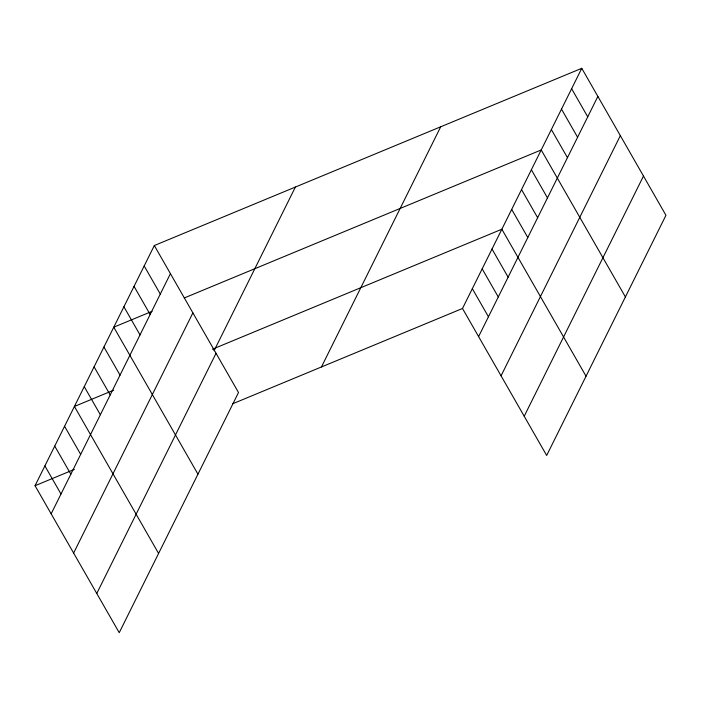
<?xml version="1.0" encoding="UTF-8"?>
<svg xmlns="http://www.w3.org/2000/svg" width="701" height="701" viewBox="0 0 701 701"><rect width="100%" height="100%" fill="white"/><g stroke="black" fill="none" stroke-linecap="round" stroke-linejoin="round"><path stroke-width="1.05" d="M154.325 245.534L238.506 392.525L119.231 632.696L35.05 485.714L154.325 245.534L581.769 68.304L665.95 215.286L546.675 455.466L462.494 308.475L581.769 68.304M51.155 513.833L170.431 273.653M73.623 553.063L192.889 312.883M214.059 350.798L295.384 187.044M96.764 593.475L216.039 353.295M321.444 366.965L440.71 126.785M478.599 336.594L597.874 96.423M501.066 375.824L620.341 135.644M524.217 416.236L643.483 176.065M152.056 311.323L113.772 327.192L197.954 474.183M184.302 297.951L541.216 149.961L625.397 296.944M113.702 390.159L74.411 406.457L158.592 553.439M212.447 349.221L501.855 229.218L586.036 376.209M35.05 485.714L74.341 469.416M232.627 403.794L462.494 308.475M571.63 88.712L587.736 116.839M561.492 109.128L577.598 137.247M551.354 129.545L567.46 157.664M531.376 169.773L547.481 197.892M521.535 189.585L537.641 217.713M511.695 209.406L527.8 237.525M492.014 249.03L508.12 277.158M482.174 268.851L498.28 296.97M472.334 288.663L488.439 316.782M144.187 265.951L160.292 294.07M134.049 286.367L150.154 314.486M123.911 306.784L140.016 334.903M103.932 347.013L120.037 375.131M94.092 366.825L110.197 394.943M84.251 386.637L100.357 414.764M64.571 426.269L80.676 454.388M54.731 446.081L70.836 474.2M44.89 465.902L60.996 494.021"/></g></svg>
